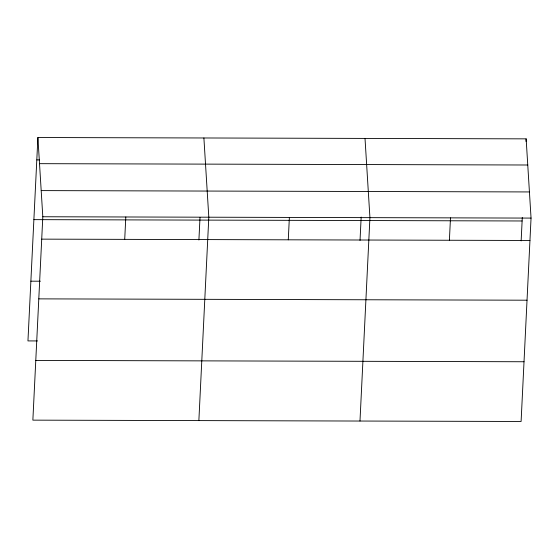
<?xml version="1.0" encoding="UTF-8"?>
<svg xmlns="http://www.w3.org/2000/svg" width="559" height="559" viewBox="0 0 559 559"><rect width="100%" height="100%" fill="white"/><g stroke="black" fill="none" stroke-linecap="round" stroke-linejoin="round"><path stroke-width="0.84" d="M37.9 137.521L42.812 216.752L32.862 420.144L521.1 421.479L531.05 218.087L526.138 138.856L37.9 137.521L27.95 340.913L37.46 340.941M124.72 239.364L125.81 216.983M198.906 240.028L200.01 217.493M198.864 420.599L208.814 217.206L203.895 137.975M288.276 239.811L289.373 217.43M360.024 240.468L361.17 217.067M359.982 421.039L369.932 217.647L365.013 138.415M449.394 240.251L450.491 217.87M521.142 240.908L522.288 217.507M526.005 141.434L526.138 138.856M36.803 159.902L39.396 159.909M39.521 163.668L527.759 165.003M41.191 190.605L529.429 191.94M42.812 216.752L531.05 218.087M33.882 219.638L522.12 220.973M41.715 239.14L529.953 240.475M30.871 281.177L40.381 281.205M38.795 298.869L527.032 300.204M35.79 360.415L524.021 361.75"/></g></svg>
